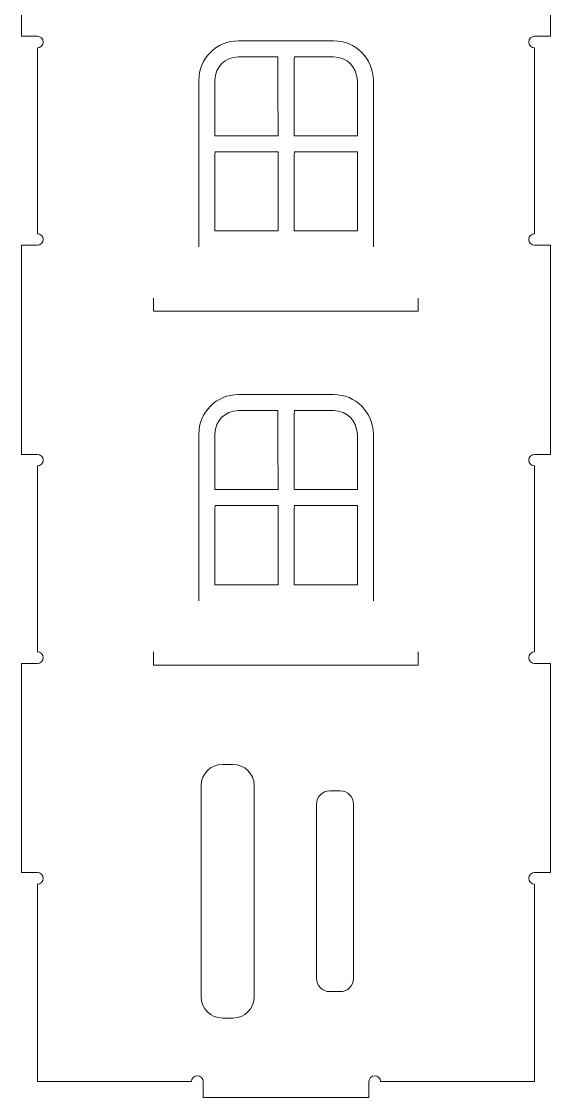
# Model space of a CAD drawing. Header units: millimetres. Extents: x -494 to 494, y -418 to 418.
# Drawn here: x 239.3 to 339.3, y -418.2 to -214.6 of the extents above; entities that cross this region are included whole.
import ezdxf

# ---------------------------------------------------------------- set-up
doc = ezdxf.new("R2010")
doc.units = ezdxf.units.MM
doc.header["$MEASUREMENT"] = 0

msp = doc.modelspace()

# ---------------------------------------------------------------- linework, layer by layer
at = {"lineweight": 9}
for points, knots in [([(242.263, -377.796), (242.263, -377.796), (242.263, -415.156), (242.263, -415.156), (242.263, -415.156), (242.263, -415.156), (271.403, -415.156), (271.403, -415.156), (271.403, -415.156), (271.403, -414.5485), (271.8955, -414.056), (272.503, -414.056), (272.503, -414.056), (273.1105, -414.056), (273.603, -414.5485), (273.603, -415.156), (273.603, -415.156), (273.603, -415.156), (273.603, -418.156), (273.603, -418.156), (273.603, -418.156), (273.603, -418.156), (304.933, -418.156), (304.933, -418.156), (304.933, -418.156), (304.933, -418.156), (304.933, -415.156), (304.933, -415.156), (304.933, -415.156), (304.933, -414.5485), (305.4255, -414.056), (306.033, -414.056), (306.033, -414.056), (306.6405, -414.056), (307.133, -414.5485), (307.133, -415.156), (307.133, -415.156), (307.133, -415.156), (336.263, -415.156), (336.263, -415.156), (336.263, -415.156), (336.263, -415.156), (336.263, -377.796), (336.263, -377.796), (336.263, -377.796), (335.6555, -377.796), (335.163, -377.3035), (335.163, -376.696), (335.163, -376.696), (335.163, -376.0885), (335.6555, -375.596), (336.263, -375.596), (336.263, -375.596), (336.263, -375.596), (339.263, -375.596), (339.263, -375.596), (339.263, -375.596), (339.263, -375.596), (339.263, -336.046), (339.263, -336.046), (339.263, -336.046), (339.263, -336.046), (336.263, -336.046), (336.263, -336.046), (336.263, -336.046), (335.6555, -336.046), (335.163, -335.5535), (335.163, -334.946), (335.163, -334.946), (335.163, -334.3385), (335.6555, -333.846), (336.263, -333.846), (336.263, -333.846), (336.263, -333.846), (336.263, -298.686), (336.263, -298.686), (336.263, -298.686), (335.6555, -298.686), (335.163, -298.1935), (335.163, -297.586), (335.163, -297.586), (335.163, -296.9785), (335.6555, -296.486), (336.263, -296.486), (336.263, -296.486), (336.263, -296.486), (339.263, -296.486), (339.263, -296.486), (339.263, -296.486), (339.263, -296.486), (339.263, -256.936), (339.263, -256.936), (339.263, -256.936), (339.263, -256.936), (336.263, -256.936), (336.263, -256.936), (336.263, -256.936), (335.6555, -256.936), (335.163, -256.4435), (335.163, -255.836), (335.163, -255.836), (335.163, -255.2285), (335.6555, -254.736), (336.263, -254.736), (336.263, -254.736), (336.263, -254.736), (336.263, -219.576), (336.263, -219.576), (336.263, -219.576), (335.6555, -219.576), (335.163, -219.0835), (335.163, -218.476), (335.163, -218.476), (335.163, -217.8685), (335.6555, -217.376), (336.263, -217.376), (336.263, -217.376), (336.263, -217.376), (339.263, -217.376), (339.263, -217.376), (339.263, -217.376), (339.263, -217.376), (339.263, -177.816), (339.263, -177.816), (339.263, -177.816), (339.263, -177.816), (336.263, -177.816), (336.263, -177.816), (336.263, -177.816), (335.6555, -177.816), (335.163, -177.3235), (335.163, -176.716), (335.163, -176.716), (335.163, -176.1085), (335.6555, -175.616), (336.263, -175.616), (336.263, -175.616), (336.263, -175.616), (336.263, -140.466), (336.263, -140.466), (336.263, -140.466), (335.6555, -140.466), (335.163, -139.9735), (335.163, -139.366), (335.163, -139.366), (335.163, -138.7585), (335.6555, -138.266), (336.263, -138.266), (336.263, -138.266), (336.263, -138.266), (339.263, -138.266), (339.263, -138.266), (339.263, -138.266), (339.263, -138.266), (339.263, -98.706), (339.263, -98.706), (339.263, -98.706), (339.263, -98.706), (336.263, -98.706), (336.263, -98.706), (336.263, -98.706), (335.6555, -98.706), (335.163, -98.2135), (335.163, -97.606), (335.163, -97.606), (335.163, -96.9985), (335.6555, -96.506), (336.263, -96.506), (336.263, -96.506), (336.263, -96.506), (336.263, -61.356), (336.263, -61.356), (336.263, -61.356), (335.6555, -61.356), (335.163, -60.8635), (335.163, -60.256), (335.163, -60.256), (335.163, -59.6485), (335.6555, -59.156), (336.263, -59.156), (336.263, -59.156), (336.263, -59.156), (339.263, -59.156), (339.263, -59.156), (339.263, -59.156), (339.263, -59.156), (339.263, -53.156), (339.263, -53.156), (339.263, -53.156), (339.263, -53.156), (304.933, -53.156), (304.933, -53.156), (304.933, -53.156), (304.933, -53.156), (304.933, -59.156), (304.933, -59.156), (304.933, -59.156), (304.933, -59.7635), (304.4405, -60.256), (303.833, -60.256), (303.833, -60.256), (303.2255, -60.256), (302.733, -59.7635), (302.733, -59.156), (302.733, -59.156), (302.733, -59.156), (275.803, -59.156), (275.803, -59.156), (275.803, -59.156), (275.803, -59.7635), (275.3105, -60.256), (274.703, -60.256), (274.703, -60.256), (274.0955, -60.256), (273.603, -59.7635), (273.603, -59.156), (273.603, -59.156), (273.603, -59.156), (273.603, -53.156), (273.603, -53.156), (273.603, -53.156), (273.603, -53.156), (239.263, -53.156), (239.263, -53.156), (239.263, -53.156), (239.263, -53.156), (239.263, -59.156), (239.263, -59.156), (239.263, -59.156), (239.263, -59.156), (242.263, -59.156), (242.263, -59.156), (242.263, -59.156), (242.8705, -59.156), (243.363, -59.6485), (243.363, -60.256), (243.363, -60.256), (243.363, -60.8635), (242.8705, -61.356), (242.263, -61.356), (242.263, -61.356), (242.263, -61.356), (242.263, -96.506), (242.263, -96.506), (242.263, -96.506), (242.8705, -96.506), (243.363, -96.9985), (243.363, -97.606), (243.363, -97.606), (243.363, -98.2135), (242.8705, -98.706), (242.263, -98.706), (242.263, -98.706), (242.263, -98.706), (239.263, -98.706), (239.263, -98.706), (239.263, -98.706), (239.263, -98.706), (239.263, -138.266), (239.263, -138.266), (239.263, -138.266), (239.263, -138.266), (242.263, -138.266), (242.263, -138.266), (242.263, -138.266), (242.8705, -138.266), (243.363, -138.7585), (243.363, -139.366), (243.363, -139.366), (243.363, -139.9735), (242.8705, -140.466), (242.263, -140.466), (242.263, -140.466), (242.263, -140.466), (242.263, -175.616), (242.263, -175.616), (242.263, -175.616), (242.8705, -175.616), (243.363, -176.1085), (243.363, -176.716), (243.363, -176.716), (243.363, -177.3235), (242.8705, -177.816), (242.263, -177.816), (242.263, -177.816), (242.263, -177.816), (239.263, -177.816), (239.263, -177.816), (239.263, -177.816), (239.263, -177.816), (239.263, -217.376), (239.263, -217.376), (239.263, -217.376), (239.263, -217.376), (242.263, -217.376), (242.263, -217.376), (242.263, -217.376), (242.8705, -217.376), (243.363, -217.8685), (243.363, -218.476), (243.363, -218.476), (243.363, -219.0835), (242.8705, -219.576), (242.263, -219.576), (242.263, -219.576), (242.263, -219.576), (242.263, -254.736), (242.263, -254.736), (242.263, -254.736), (242.8705, -254.736), (243.363, -255.2285), (243.363, -255.836), (243.363, -255.836), (243.363, -256.4435), (242.8705, -256.936), (242.263, -256.936), (242.263, -256.936), (242.263, -256.936), (239.263, -256.936), (239.263, -256.936), (239.263, -256.936), (239.263, -256.936), (239.263, -296.486), (239.263, -296.486), (239.263, -296.486), (239.263, -296.486), (242.263, -296.486), (242.263, -296.486), (242.263, -296.486), (242.8705, -296.486), (243.363, -296.9785), (243.363, -297.586), (243.363, -297.586), (243.363, -298.1935), (242.8705, -298.686), (242.263, -298.686), (242.263, -298.686), (242.263, -298.686), (242.263, -333.846), (242.263, -333.846), (242.263, -333.846), (242.8705, -333.846), (243.363, -334.3385), (243.363, -334.946), (243.363, -334.946), (243.363, -335.5535), (242.8705, -336.046), (242.263, -336.046), (242.263, -336.046), (242.263, -336.046), (239.263, -336.046), (239.263, -336.046), (239.263, -336.046), (239.263, -336.046), (239.263, -375.596), (239.263, -375.596), (239.263, -375.596), (239.263, -375.596), (242.263, -375.596), (242.263, -375.596), (242.263, -375.596), (242.8705, -375.596), (243.363, -376.0885), (243.363, -376.696), (243.363, -376.696), (243.363, -377.3035), (242.8705, -377.796), (242.263, -377.796)], [0, 0, 0, 0, 0.01075269, 0.01075269, 0.01075269, 0.01075269, 0.02150538, 0.02150538, 0.02150538, 0.02150538, 0.03225806, 0.03225806, 0.03225806, 0.03225806, 0.04301075, 0.04301075, 0.04301075, 0.04301075, 0.05376344, 0.05376344, 0.05376344, 0.05376344, 0.06451613, 0.06451613, 0.06451613, 0.06451613, 0.07526882, 0.07526882, 0.07526882, 0.07526882, 0.08602151, 0.08602151, 0.08602151, 0.08602151, 0.09677419, 0.09677419, 0.09677419, 0.09677419, 0.10752688, 0.10752688, 0.10752688, 0.10752688, 0.11827957, 0.11827957, 0.11827957, 0.11827957, 0.12903226, 0.12903226, 0.12903226, 0.12903226, 0.13978495, 0.13978495, 0.13978495, 0.13978495, 0.15053763, 0.15053763, 0.15053763, 0.15053763, 0.16129032, 0.16129032, 0.16129032, 0.16129032, 0.17204301, 0.17204301, 0.17204301, 0.17204301, 0.1827957, 0.1827957, 0.1827957, 0.1827957, 0.19354839, 0.19354839, 0.19354839, 0.19354839, 0.20430108, 0.20430108, 0.20430108, 0.20430108, 0.21505376, 0.21505376, 0.21505376, 0.21505376, 0.22580645, 0.22580645, 0.22580645, 0.22580645, 0.23655914, 0.23655914, 0.23655914, 0.23655914, 0.24731183, 0.24731183, 0.24731183, 0.24731183, 0.25806452, 0.25806452, 0.25806452, 0.25806452, 0.2688172, 0.2688172, 0.2688172, 0.2688172, 0.27956989, 0.27956989, 0.27956989, 0.27956989, 0.29032258, 0.29032258, 0.29032258, 0.29032258, 0.30107527, 0.30107527, 0.30107527, 0.30107527, 0.31182796, 0.31182796, 0.31182796, 0.31182796, 0.32258065, 0.32258065, 0.32258065, 0.32258065, 0.33333333, 0.33333333, 0.33333333, 0.33333333, 0.34408602, 0.34408602, 0.34408602, 0.34408602, 0.35483871, 0.35483871, 0.35483871, 0.35483871, 0.3655914, 0.3655914, 0.3655914, 0.3655914, 0.37634409, 0.37634409, 0.37634409, 0.37634409, 0.38709677, 0.38709677, 0.38709677, 0.38709677, 0.39784946, 0.39784946, 0.39784946, 0.39784946, 0.40860215, 0.40860215, 0.40860215, 0.40860215, 0.41935484, 0.41935484, 0.41935484, 0.41935484, 0.43010753, 0.43010753, 0.43010753, 0.43010753, 0.44086022, 0.44086022, 0.44086022, 0.44086022, 0.4516129, 0.4516129, 0.4516129, 0.4516129, 0.46236559, 0.46236559, 0.46236559, 0.46236559, 0.47311828, 0.47311828, 0.47311828, 0.47311828, 0.48387097, 0.48387097, 0.48387097, 0.48387097, 0.49462366, 0.49462366, 0.49462366, 0.49462366, 0.50537634, 0.50537634, 0.50537634, 0.50537634, 0.51612903, 0.51612903, 0.51612903, 0.51612903, 0.52688172, 0.52688172, 0.52688172, 0.52688172, 0.53763441, 0.53763441, 0.53763441, 0.53763441, 0.5483871, 0.5483871, 0.5483871, 0.5483871, 0.55913978, 0.55913978, 0.55913978, 0.55913978, 0.56989247, 0.56989247, 0.56989247, 0.56989247, 0.58064516, 0.58064516, 0.58064516, 0.58064516, 0.59139785, 0.59139785, 0.59139785, 0.59139785, 0.60215054, 0.60215054, 0.60215054, 0.60215054, 0.61290323, 0.61290323, 0.61290323, 0.61290323, 0.62365591, 0.62365591, 0.62365591, 0.62365591, 0.6344086, 0.6344086, 0.6344086, 0.6344086, 0.64516129, 0.64516129, 0.64516129, 0.64516129, 0.65591398, 0.65591398, 0.65591398, 0.65591398, 0.66666667, 0.66666667, 0.66666667, 0.66666667, 0.67741935, 0.67741935, 0.67741935, 0.67741935, 0.68817204, 0.68817204, 0.68817204, 0.68817204, 0.69892473, 0.69892473, 0.69892473, 0.69892473, 0.70967742, 0.70967742, 0.70967742, 0.70967742, 0.72043011, 0.72043011, 0.72043011, 0.72043011, 0.7311828, 0.7311828, 0.7311828, 0.7311828, 0.74193548, 0.74193548, 0.74193548, 0.74193548, 0.75268817, 0.75268817, 0.75268817, 0.75268817, 0.76344086, 0.76344086, 0.76344086, 0.76344086, 0.77419355, 0.77419355, 0.77419355, 0.77419355, 0.78494624, 0.78494624, 0.78494624, 0.78494624, 0.79569892, 0.79569892, 0.79569892, 0.79569892, 0.80645161, 0.80645161, 0.80645161, 0.80645161, 0.8172043, 0.8172043, 0.8172043, 0.8172043, 0.82795699, 0.82795699, 0.82795699, 0.82795699, 0.83870968, 0.83870968, 0.83870968, 0.83870968, 0.84946237, 0.84946237, 0.84946237, 0.84946237, 0.86021505, 0.86021505, 0.86021505, 0.86021505, 0.87096774, 0.87096774, 0.87096774, 0.87096774, 0.88172043, 0.88172043, 0.88172043, 0.88172043, 0.89247312, 0.89247312, 0.89247312, 0.89247312, 0.90322581, 0.90322581, 0.90322581, 0.90322581, 0.91397849, 0.91397849, 0.91397849, 0.91397849, 0.92473118, 0.92473118, 0.92473118, 0.92473118, 0.93548387, 0.93548387, 0.93548387, 0.93548387, 0.94623656, 0.94623656, 0.94623656, 0.94623656, 0.95698925, 0.95698925, 0.95698925, 0.95698925, 0.96774194, 0.96774194, 0.96774194, 0.96774194, 0.97849462, 0.97849462, 0.97849462, 0.97849462, 1, 1, 1, 1]), ([(272.7768, -257.2465), (272.7768, -257.2465), (272.7768, -225.7465), (272.7768, -225.7465), (272.7768, -225.7465), (272.7768, -221.6215), (276.1518, -218.2465), (280.2767, -218.2465), (280.2767, -218.2465), (280.2767, -218.2465), (298.2768, -218.2465), (298.2768, -218.2465), (298.2768, -218.2465), (302.4017, -218.2465), (305.7768, -221.6215), (305.7768, -225.7465), (305.7768, -225.7465), (305.7768, -225.7465), (305.7768, -257.2465), (305.7768, -257.2465)], [0, 0, 0, 0, 0.16666667, 0.16666667, 0.16666667, 0.16666667, 0.33333333, 0.33333333, 0.33333333, 0.33333333, 0.5, 0.5, 0.5, 0.5, 0.66666667, 0.66666667, 0.66666667, 0.66666667, 1, 1, 1, 1]), ([(275.7768, -225.7465), (275.7768, -233.7466), (275.7768, -236.2252), (275.7768, -236.2252), (275.7768, -236.2252), (284.7768, -236.2251), (287.7551, -236.2251), (287.7551, -236.2251), (287.7551, -236.2251), (287.7551, -225.2251), (287.6893, -221.2465), (287.6893, -221.2465), (287.6893, -221.2465), (281.6892, -221.2465), (280.2767, -221.2465), (280.2767, -221.2465), (280.2767, -221.2465), (277.5576, -221.4967), (276.0576, -222.9967), (275.7768, -225.7465)], [0, 0, 0, 0, 0.16666667, 0.16666667, 0.16666667, 0.16666667, 0.33333333, 0.33333333, 0.33333333, 0.33333333, 0.5, 0.5, 0.5, 0.5, 0.66666667, 0.66666667, 0.66666667, 0.66666667, 1, 1, 1, 1]), ([(302.7552, -225.7465), (302.7552, -233.7466), (302.7552, -236.2252), (302.7552, -236.2252), (302.7552, -236.2252), (293.7552, -236.2251), (290.7769, -236.2251), (290.7769, -236.2251), (290.7769, -236.2251), (290.7769, -225.2251), (290.8427, -221.2465), (290.8427, -221.2465), (290.8427, -221.2465), (296.8428, -221.2465), (298.2553, -221.2465), (298.2553, -221.2465), (298.2553, -221.2465), (300.9744, -221.4967), (302.4744, -222.9967), (302.7552, -225.7465)], [0, 0, 0, 0, 0.16666667, 0.16666667, 0.16666667, 0.16666667, 0.33333333, 0.33333333, 0.33333333, 0.33333333, 0.5, 0.5, 0.5, 0.5, 0.66666667, 0.66666667, 0.66666667, 0.66666667, 1, 1, 1, 1]), ([(287.7552, -239.2465), (287.7552, -247.2466), (287.7552, -254.2252), (287.7552, -254.2252), (287.7552, -254.2252), (278.7552, -254.2251), (275.7769, -254.2251), (275.7769, -254.2251), (275.7769, -254.2251), (275.7769, -243.2251), (275.8427, -239.2465), (275.8427, -239.2465), (275.8427, -239.2465), (281.8428, -239.2465), (287.7552, -239.2465), (287.7552, -239.2465)], [0, 0, 0, 0, 0.2, 0.2, 0.2, 0.2, 0.4, 0.4, 0.4, 0.4, 0.6, 0.6, 0.6, 0.6, 1, 1, 1, 1]), ([(302.7552, -239.2465), (302.7552, -247.2466), (302.7552, -254.2252), (302.7552, -254.2252), (302.7552, -254.2252), (293.7552, -254.2251), (290.7769, -254.2251), (290.7769, -254.2251), (290.7769, -254.2251), (290.7769, -243.2251), (290.8427, -239.2465), (290.8427, -239.2465), (290.8427, -239.2465), (296.8428, -239.2465), (302.7552, -239.2465), (302.7552, -239.2465)], [0, 0, 0, 0, 0.2, 0.2, 0.2, 0.2, 0.4, 0.4, 0.4, 0.4, 0.6, 0.6, 0.6, 0.6, 1, 1, 1, 1]), ([(314.2732, -266.9468), (314.2732, -266.9468), (314.2732, -269.4156), (314.2732, -269.4156), (314.2732, -269.4156), (314.2732, -269.4156), (264.2424, -269.4156), (264.2424, -269.4156), (264.2424, -269.4156), (264.2424, -269.4156), (264.2424, -266.9468), (264.2424, -266.9468)], [0, 0, 0, 0, 0.25, 0.25, 0.25, 0.25, 0.5, 0.5, 0.5, 0.5, 1, 1, 1, 1]), ([(272.7768, -324.1671), (272.7768, -324.1671), (272.7768, -292.6671), (272.7768, -292.6671), (272.7768, -292.6671), (272.7768, -288.5421), (276.1518, -285.1671), (280.2767, -285.1671), (280.2767, -285.1671), (280.2767, -285.1671), (298.2768, -285.1671), (298.2768, -285.1671), (298.2768, -285.1671), (302.4017, -285.1671), (305.7768, -288.5421), (305.7768, -292.6671), (305.7768, -292.6671), (305.7768, -292.6671), (305.7768, -324.1671), (305.7768, -324.1671)], [0, 0, 0, 0, 0.16666667, 0.16666667, 0.16666667, 0.16666667, 0.33333333, 0.33333333, 0.33333333, 0.33333333, 0.5, 0.5, 0.5, 0.5, 0.66666667, 0.66666667, 0.66666667, 0.66666667, 1, 1, 1, 1]), ([(275.7768, -292.6671), (275.7768, -300.6672), (275.7768, -303.1458), (275.7768, -303.1458), (275.7768, -303.1458), (284.7768, -303.1457), (287.7551, -303.1457), (287.7551, -303.1457), (287.7551, -303.1457), (287.7551, -292.1457), (287.6893, -288.1671), (287.6893, -288.1671), (287.6893, -288.1671), (281.6892, -288.1671), (280.2767, -288.1671), (280.2767, -288.1671), (280.2767, -288.1671), (277.5576, -288.4173), (276.0576, -289.9173), (275.7768, -292.6671)], [0, 0, 0, 0, 0.16666667, 0.16666667, 0.16666667, 0.16666667, 0.33333333, 0.33333333, 0.33333333, 0.33333333, 0.5, 0.5, 0.5, 0.5, 0.66666667, 0.66666667, 0.66666667, 0.66666667, 1, 1, 1, 1]), ([(302.7552, -292.6671), (302.7552, -300.6672), (302.7552, -303.1458), (302.7552, -303.1458), (302.7552, -303.1458), (293.7552, -303.1457), (290.7769, -303.1457), (290.7769, -303.1457), (290.7769, -303.1457), (290.7769, -292.1457), (290.8427, -288.1671), (290.8427, -288.1671), (290.8427, -288.1671), (296.8428, -288.1671), (298.2553, -288.1671), (298.2553, -288.1671), (298.2553, -288.1671), (300.9744, -288.4173), (302.4744, -289.9173), (302.7552, -292.6671)], [0, 0, 0, 0, 0.16666667, 0.16666667, 0.16666667, 0.16666667, 0.33333333, 0.33333333, 0.33333333, 0.33333333, 0.5, 0.5, 0.5, 0.5, 0.66666667, 0.66666667, 0.66666667, 0.66666667, 1, 1, 1, 1]), ([(287.7552, -306.1671), (287.7552, -314.1672), (287.7552, -321.1458), (287.7552, -321.1458), (287.7552, -321.1458), (278.7552, -321.1457), (275.7769, -321.1457), (275.7769, -321.1457), (275.7769, -321.1457), (275.7769, -310.1457), (275.8427, -306.1671), (275.8427, -306.1671), (275.8427, -306.1671), (281.8428, -306.1671), (287.7552, -306.1671), (287.7552, -306.1671)], [0, 0, 0, 0, 0.2, 0.2, 0.2, 0.2, 0.4, 0.4, 0.4, 0.4, 0.6, 0.6, 0.6, 0.6, 1, 1, 1, 1]), ([(302.7552, -306.1671), (302.7552, -314.1672), (302.7552, -321.1458), (302.7552, -321.1458), (302.7552, -321.1458), (293.7552, -321.1457), (290.7769, -321.1457), (290.7769, -321.1457), (290.7769, -321.1457), (290.7769, -310.1457), (290.8427, -306.1671), (290.8427, -306.1671), (290.8427, -306.1671), (296.8428, -306.1671), (302.7552, -306.1671), (302.7552, -306.1671)], [0, 0, 0, 0, 0.2, 0.2, 0.2, 0.2, 0.4, 0.4, 0.4, 0.4, 0.6, 0.6, 0.6, 0.6, 1, 1, 1, 1]), ([(314.2732, -333.8674), (314.2732, -333.8674), (314.2732, -336.3362), (314.2732, -336.3362), (314.2732, -336.3362), (314.2732, -336.3362), (264.2424, -336.3362), (264.2424, -336.3362), (264.2424, -336.3362), (264.2424, -336.3362), (264.2424, -333.8674), (264.2424, -333.8674)], [0, 0, 0, 0, 0.25, 0.25, 0.25, 0.25, 0.5, 0.5, 0.5, 0.5, 1, 1, 1, 1]), ([(279.2338, -355.1331), (279.2338, -355.1331), (277.2338, -355.1331), (277.2338, -355.1331), (277.2338, -355.1331), (275.0338, -355.1331), (273.2338, -356.9331), (273.2338, -359.1331), (273.2338, -359.1331), (273.2338, -359.1331), (273.2338, -399.1331), (273.2338, -399.1331), (273.2338, -399.1331), (273.2338, -401.3331), (275.0338, -403.1331), (277.2338, -403.1331), (277.2338, -403.1331), (277.2338, -403.1331), (279.2338, -403.1331), (279.2338, -403.1331), (279.2338, -403.1331), (281.4338, -403.1331), (283.2338, -401.3331), (283.2338, -399.1331), (283.2338, -399.1331), (283.2338, -399.1331), (283.2338, -359.1331), (283.2338, -359.1331), (283.2338, -359.1331), (283.2338, -356.9331), (281.4338, -355.1331), (279.2338, -355.1331)], [0, 0, 0, 0, 0.11111111, 0.11111111, 0.11111111, 0.11111111, 0.22222222, 0.22222222, 0.22222222, 0.22222222, 0.33333333, 0.33333333, 0.33333333, 0.33333333, 0.44444444, 0.44444444, 0.44444444, 0.44444444, 0.55555556, 0.55555556, 0.55555556, 0.55555556, 0.66666667, 0.66666667, 0.66666667, 0.66666667, 0.77777778, 0.77777778, 0.77777778, 0.77777778, 1, 1, 1, 1]), ([(297.5338, -360.1331), (297.5338, -360.1331), (299.5338, -360.1331), (299.5338, -360.1331), (299.5338, -360.1331), (300.9068, -360.1331), (302.0338, -361.2601), (302.0338, -362.6331), (302.0338, -362.6331), (302.0338, -362.6331), (302.0338, -395.6331), (302.0338, -395.6331), (302.0338, -395.6331), (302.0338, -397.0061), (300.9068, -398.1331), (299.5338, -398.1331), (299.5338, -398.1331), (299.5338, -398.1331), (297.5338, -398.1331), (297.5338, -398.1331), (297.5338, -398.1331), (296.1608, -398.1331), (295.0338, -397.0061), (295.0338, -395.6331), (295.0338, -395.6331), (295.0338, -395.6331), (295.0338, -362.6331), (295.0338, -362.6331), (295.0338, -362.6331), (295.0338, -361.2601), (296.1608, -360.1331), (297.5338, -360.1331)], [0, 0, 0, 0, 0.11111111, 0.11111111, 0.11111111, 0.11111111, 0.22222222, 0.22222222, 0.22222222, 0.22222222, 0.33333333, 0.33333333, 0.33333333, 0.33333333, 0.44444444, 0.44444444, 0.44444444, 0.44444444, 0.55555556, 0.55555556, 0.55555556, 0.55555556, 0.66666667, 0.66666667, 0.66666667, 0.66666667, 0.77777778, 0.77777778, 0.77777778, 0.77777778, 1, 1, 1, 1])]:
    msp.add_open_spline(points, degree=3, knots=knots, dxfattribs=at)

doc.saveas('drawing.dxf')
